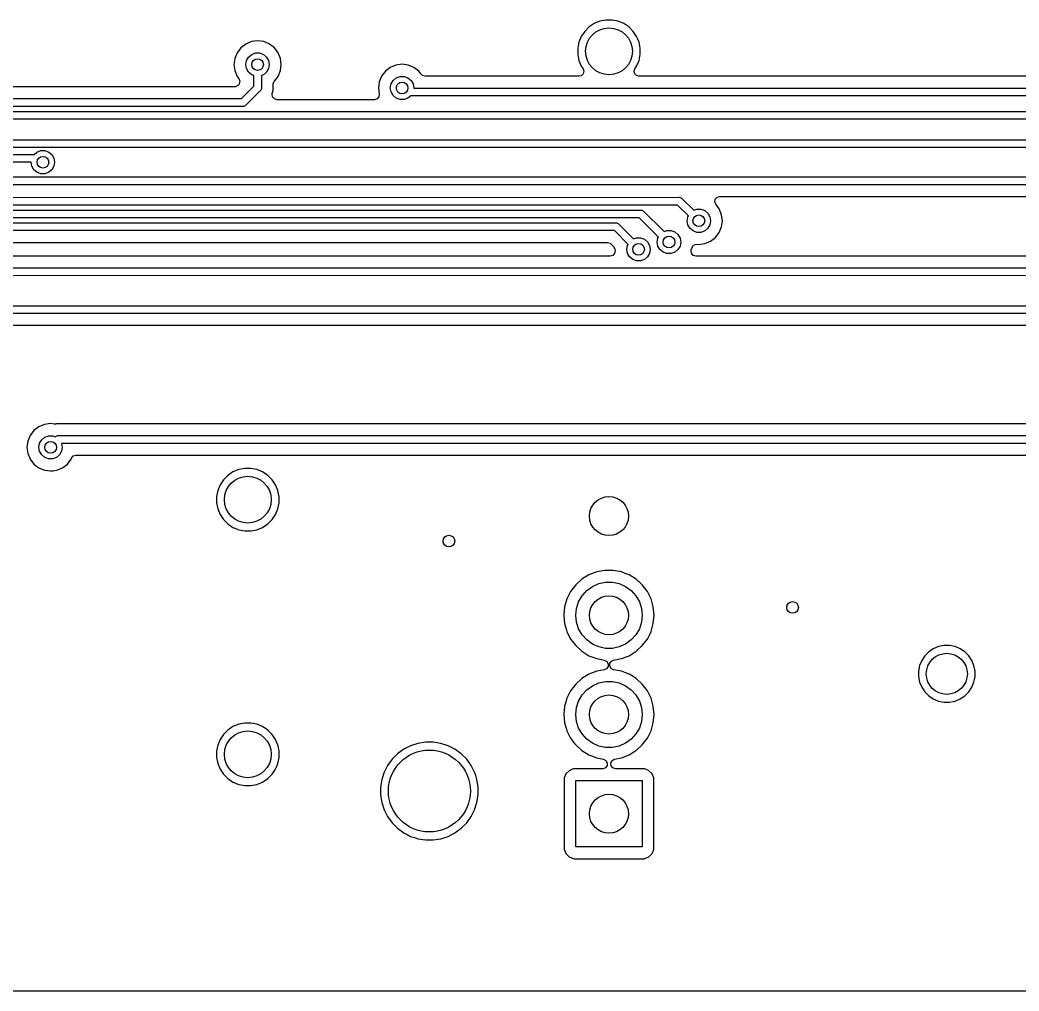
# Model space of a CAD drawing. Extents: x 0.7 to 11, y -6.1 to -1.6.
# Drawn here: x 6.536 to 7.543, y -5.887 to -4.908 of the extents above; entities that cross this region are included whole.
import ezdxf

# ---------------------------------------------------------------- set-up
doc = ezdxf.new("R2010")
doc.units = 0
doc.header["$MEASUREMENT"] = 0
doc.layers.add('BLACK', color=7, linetype='CONTINUOUS')

msp = doc.modelspace()

# ---------------------------------------------------------------- linework, layer by layer
at = {"layer": 'BLACK', "linetype": 'CONTINUOUS'}
for p, q in [((7.1098, -4.9149), (7.1054, -4.9193)), ((7.115, -4.9114), (7.1098, -4.9149)), ((7.1098, -4.9149), (7.1098, -4.9149)), ((7.1207, -4.9091), (7.115, -4.9114)), ((7.115, -4.9114), (7.115, -4.9114)), ((7.1268, -4.9079), (7.1207, -4.9091)), ((7.1207, -4.9091), (7.1207, -4.9091)), ((7.133, -4.9079), (7.1268, -4.9079)), ((7.1268, -4.9079), (7.1268, -4.9079)), ((7.1391, -4.9091), (7.133, -4.9079)), ((7.133, -4.9079), (7.133, -4.9079)), ((7.1448, -4.9114), (7.1391, -4.9091)), ((7.1391, -4.9091), (7.1391, -4.9091)), ((7.15, -4.9149), (7.1448, -4.9114)), ((7.1448, -4.9114), (7.1448, -4.9114)), ((7.1544, -4.9193), (7.15, -4.9149)), ((7.15, -4.9149), (7.15, -4.9149)), ((7.102, -4.9244), (7.0996, -4.9302)), ((7.1054, -4.9193), (7.102, -4.9244)), ((7.102, -4.9244), (7.102, -4.9244)), ((7.1054, -4.9193), (7.1054, -4.9193)), ((7.1578, -4.9244), (7.1544, -4.9193)), ((7.1544, -4.9193), (7.1544, -4.9193)), ((7.1578, -4.9244), (7.1578, -4.9244)), ((7.159, -4.9271), (7.1578, -4.9244)), ((6.7637, -4.9321), (6.7587, -4.9359)), ((6.7694, -4.9297), (6.7637, -4.9321)), ((6.7756, -4.9289), (6.7694, -4.9297)), ((6.7694, -4.9297), (6.7694, -4.9297)), ((6.7818, -4.9297), (6.7756, -4.9289)), ((6.7756, -4.9289), (6.7756, -4.9289)), ((6.7874, -4.932), (6.7818, -4.9297)), ((6.7818, -4.9297), (6.7818, -4.9297)), ((6.7875, -4.9321), (6.7874, -4.932)), ((6.7925, -4.9359), (6.7875, -4.9321)), ((7.0996, -4.9302), (7.0984, -4.9363)), ((7.0996, -4.9302), (7.0996, -4.9302)), ((7.1602, -4.9302), (7.159, -4.9271)), ((7.1614, -4.9363), (7.1602, -4.9302)), ((7.1602, -4.9302), (7.1602, -4.9302)), ((6.7549, -4.9408), (6.7526, -4.9466)), ((6.7587, -4.9359), (6.7549, -4.9408)), ((6.7645, -4.9487), (6.7665, -4.9452)), ((6.7665, -4.9452), (6.7697, -4.9425)), ((6.7697, -4.9425), (6.7735, -4.9411)), ((6.7735, -4.9411), (6.7776, -4.9411)), ((6.7776, -4.9411), (6.7815, -4.9425)), ((6.7815, -4.9425), (6.7846, -4.9452)), ((6.7846, -4.9452), (6.7867, -4.9487)), ((6.7962, -4.9408), (6.7925, -4.9359)), ((6.7986, -4.9466), (6.7962, -4.9408)), ((7.0984, -4.9363), (7.0984, -4.9425)), ((7.0984, -4.9425), (7.0996, -4.9486)), ((7.1602, -4.9486), (7.1614, -4.9425)), ((7.1614, -4.9425), (7.1614, -4.9363)), ((7.1614, -4.9363), (7.1614, -4.9363)), ((7.1614, -4.9363), (7.1614, -4.9363)), ((6.7526, -4.9466), (6.7517, -4.9528)), ((6.7517, -4.9528), (6.7517, -4.9528)), ((6.7517, -4.9528), (6.7526, -4.9589)), ((6.7526, -4.9466), (6.7526, -4.9466)), ((6.7638, -4.9528), (6.7645, -4.9487)), ((6.7645, -4.9568), (6.7638, -4.9528)), ((6.7867, -4.9487), (6.7874, -4.9528)), ((6.7874, -4.9528), (6.7867, -4.9568)), ((6.7994, -4.9528), (6.7986, -4.9466)), ((6.7986, -4.9589), (6.7994, -4.9528)), ((6.9093, -4.9557), (6.9044, -4.9595)), ((6.9151, -4.9533), (6.9093, -4.9557)), ((6.9213, -4.9525), (6.9151, -4.9533)), ((6.9151, -4.9533), (6.9151, -4.9533)), ((6.9274, -4.9533), (6.9213, -4.9525)), ((6.9213, -4.9525), (6.9213, -4.9525)), ((6.9314, -4.955), (6.9274, -4.9533)), ((6.9274, -4.9533), (6.9274, -4.9533)), ((6.9332, -4.9557), (6.9314, -4.955)), ((6.9381, -4.9595), (6.9332, -4.9557)), ((7.0996, -4.9486), (7.0996, -4.9486)), ((7.0996, -4.9486), (7.102, -4.9543)), ((7.102, -4.9543), (7.102, -4.9543)), ((7.102, -4.9543), (7.1038, -4.957)), ((7.1561, -4.957), (7.1578, -4.9543)), ((7.1578, -4.9543), (7.1578, -4.9543)), ((7.1578, -4.9543), (7.1578, -4.9543)), ((7.1578, -4.9543), (7.1602, -4.9486)), ((6.7526, -4.9589), (6.7526, -4.9589)), ((6.7526, -4.9589), (6.7549, -4.9647)), ((6.7549, -4.9647), (6.7567, -4.967)), ((6.7665, -4.9603), (6.7645, -4.9568)), ((6.7697, -4.963), (6.7665, -4.9603)), ((6.7717, -4.9637), (6.7697, -4.963)), ((6.7717, -4.9747), (6.7717, -4.9637)), ((6.7815, -4.963), (6.7795, -4.9637)), ((6.7795, -4.9637), (6.7795, -4.9764)), ((6.7846, -4.9603), (6.7815, -4.963)), ((6.7867, -4.9568), (6.7846, -4.9603)), ((6.7925, -4.9696), (6.7962, -4.9647)), ((6.7962, -4.9647), (6.7986, -4.9589)), ((6.9006, -4.9645), (6.8982, -4.9702)), ((6.9044, -4.9595), (6.9006, -4.9645)), ((6.9154, -4.9661), (6.9192, -4.9647)), ((6.9192, -4.9647), (6.9233, -4.9647)), ((6.9233, -4.9647), (6.9272, -4.9661)), ((6.9402, -4.9622), (6.9381, -4.9595)), ((6.9405, -4.9626), (6.9402, -4.9622)), ((6.9417, -4.9638), (6.9405, -4.9626)), ((6.9444, -4.9645), (6.9417, -4.9638)), ((7.0997, -4.9645), (6.9444, -4.9645)), ((7.1018, -4.9641), (7.0997, -4.9645)), ((7.1039, -4.9622), (7.1018, -4.9641)), ((7.1038, -4.957), (7.1046, -4.9596)), ((7.1046, -4.9596), (7.1039, -4.9622)), ((7.1553, -4.959), (7.1561, -4.957)), ((7.1557, -4.9617), (7.1553, -4.959)), ((7.1575, -4.9638), (7.1557, -4.9617)), ((7.1601, -4.9645), (7.1575, -4.9638)), ((7.8084, -4.9645), (7.1601, -4.9645)), ((6.7524, -4.9753), (6.4403, -4.9753)), ((6.7534, -4.9752), (6.7524, -4.9753)), ((6.7558, -4.9739), (6.7534, -4.9752)), ((6.7563, -4.9734), (6.7558, -4.9739)), ((6.7571, -4.9722), (6.7563, -4.9734)), ((6.7567, -4.967), (6.7577, -4.9695)), ((6.7577, -4.9695), (6.7571, -4.9722)), ((6.7594, -4.9871), (6.7717, -4.9747)), ((6.7914, -4.9727), (6.7921, -4.9701)), ((6.7914, -4.974), (6.7914, -4.9727)), ((6.7914, -4.9743), (6.7914, -4.974)), ((6.7914, -4.974), (6.7914, -4.974)), ((6.7914, -4.9785), (6.7914, -4.9743)), ((6.7921, -4.9701), (6.7924, -4.9697)), ((6.7924, -4.9697), (6.7925, -4.9696)), ((6.7925, -4.9696), (6.7925, -4.9696)), ((6.8982, -4.9702), (6.8974, -4.9764)), ((6.8982, -4.9702), (6.8982, -4.9702)), ((6.9094, -4.9764), (6.9102, -4.9723)), ((6.9102, -4.9723), (6.9122, -4.9688)), ((6.9122, -4.9688), (6.9154, -4.9661)), ((6.9272, -4.9661), (6.9303, -4.9688)), ((6.9303, -4.9688), (6.9324, -4.9723)), ((6.9324, -4.9723), (6.9331, -4.9764)), ((6.7789, -4.9786), (6.7637, -4.9938)), ((6.7795, -4.9771), (6.7789, -4.9786)), ((6.7795, -4.9764), (6.7795, -4.9771)), ((6.7903, -4.9826), (6.7904, -4.982)), ((6.7907, -4.9853), (6.7903, -4.9826)), ((6.7904, -4.982), (6.7907, -4.9809)), ((6.7904, -4.982), (6.7904, -4.982)), ((6.7904, -4.982), (6.7904, -4.982)), ((6.7907, -4.9809), (6.7914, -4.9785)), ((6.7925, -4.9874), (6.7907, -4.9853)), ((6.8978, -4.9854), (6.896, -4.9874)), ((6.8974, -4.9764), (6.8974, -4.9764)), ((6.8974, -4.9764), (6.8982, -4.9827)), ((6.8982, -4.9827), (6.8978, -4.9854)), ((6.9102, -4.9804), (6.9094, -4.9764)), ((6.9122, -4.984), (6.9102, -4.9804)), ((6.9154, -4.9866), (6.9122, -4.984)), ((6.93, -4.9843), (6.9272, -4.9866)), ((8.4274, -4.9842), (6.93, -4.9843)), ((6.9331, -4.9764), (6.9331, -4.9765)), ((6.9331, -4.9765), (8.4291, -4.9764)), ((5.4452, -4.9872), (6.7594, -4.9871)), ((6.7617, -4.9949), (5.4475, -4.995)), ((6.7631, -4.9943), (6.7617, -4.9949)), ((6.7637, -4.9938), (6.7631, -4.9943)), ((6.7951, -4.9882), (6.7925, -4.9874)), ((6.8934, -4.9882), (6.7951, -4.9882)), ((6.896, -4.9874), (6.8934, -4.9882)), ((6.9192, -4.988), (6.9154, -4.9866)), ((6.9233, -4.988), (6.9192, -4.988)), ((6.9272, -4.9866), (6.9233, -4.988)), ((6.1646, -5.0001), (7.6385, -5)), ((7.6385, -5.0078), (6.1686, -5.0079)), ((4.9397, -5.0287), (6.5503, -5.0286)), ((6.5503, -5.0286), (6.5505, -5.0285)), ((6.5505, -5.0285), (9.7056, -5.0285)), ((6.5521, -5.0363), (6.5519, -5.0364)), ((9.7013, -5.0363), (6.5521, -5.0363)), ((4.6427, -5.0434), (6.5503, -5.0433)), ((6.5519, -5.0364), (4.938, -5.0365)), ((6.5503, -5.0433), (6.5531, -5.041)), ((6.5531, -5.041), (6.557, -5.0395)), ((6.557, -5.0395), (6.5611, -5.0395)), ((6.5611, -5.0395), (6.565, -5.041)), ((6.565, -5.041), (6.5681, -5.0436)), ((6.5681, -5.0436), (6.5702, -5.0471)), ((6.5473, -5.0511), (4.6457, -5.0512)), ((6.5472, -5.0512), (6.5473, -5.0511)), ((6.548, -5.0552), (6.5472, -5.0512)), ((6.55, -5.0588), (6.548, -5.0552)), ((6.5702, -5.0552), (6.5681, -5.0588)), ((6.5702, -5.0471), (6.5709, -5.0512)), ((6.5709, -5.0512), (6.5702, -5.0552)), ((5.0978, -5.0661), (10.5858, -5.066)), ((6.5531, -5.0614), (6.55, -5.0588)), ((6.557, -5.0628), (6.5531, -5.0614)), ((6.5611, -5.0628), (6.557, -5.0628)), ((6.565, -5.0614), (6.5611, -5.0628)), ((6.5681, -5.0588), (6.565, -5.0614)), ((10.5852, -5.0738), (5.0977, -5.0739)), ((4.8513, -5.0867), (7.2008, -5.0866)), ((7.2008, -5.0866), (7.2016, -5.0867)), ((7.2016, -5.0867), (7.203, -5.0873)), ((7.2371, -5.0883), (7.239, -5.0864)), ((7.239, -5.0864), (7.2414, -5.0857)), ((7.2414, -5.0857), (10.5757, -5.0857)), ((7.1991, -5.0944), (4.8543, -5.0945)), ((7.2099, -5.1052), (7.1991, -5.0944)), ((7.203, -5.0873), (7.2154, -5.0997)), ((7.2365, -5.091), (7.2371, -5.0883)), ((7.2375, -5.0936), (7.2365, -5.091)), ((7.2411, -5.0983), (7.2375, -5.0936)), ((4.8766, -5.0996), (7.1621, -5.0995)), ((7.1621, -5.0995), (7.1629, -5.0996)), ((7.1629, -5.0996), (7.1643, -5.1002)), ((7.1643, -5.1002), (7.1854, -5.1212)), ((7.2087, -5.1102), (7.2094, -5.1062)), ((7.2094, -5.1062), (7.2099, -5.1052)), ((7.2154, -5.0997), (7.2184, -5.0986)), ((7.2184, -5.0986), (7.2225, -5.0986)), ((7.2225, -5.0986), (7.2264, -5.1)), ((7.2264, -5.1), (7.2295, -5.1026)), ((7.2295, -5.1026), (7.2316, -5.1062)), ((7.2316, -5.1062), (7.2323, -5.1102)), ((7.2435, -5.1041), (7.2411, -5.0983)), ((7.2441, -5.1087), (7.2435, -5.1041)), ((7.2435, -5.1041), (7.2435, -5.1041)), ((7.1604, -5.1073), (4.879, -5.1074)), ((5.1703, -5.1124), (7.137, -5.1124)), ((7.137, -5.1124), (7.1378, -5.1124)), ((7.1378, -5.1124), (7.1392, -5.113)), ((7.1392, -5.113), (7.1547, -5.1285)), ((7.1799, -5.1267), (7.1604, -5.1073)), ((7.2094, -5.1143), (7.2087, -5.1102)), ((7.2114, -5.1178), (7.2094, -5.1143)), ((7.2316, -5.1143), (7.2295, -5.1178)), ((7.2323, -5.1102), (7.2316, -5.1143)), ((7.2411, -5.1222), (7.2435, -5.1164)), ((7.2435, -5.1164), (7.2443, -5.1102)), ((7.2443, -5.1102), (7.2441, -5.1087)), ((7.1353, -5.1202), (5.1726, -5.1202)), ((7.1492, -5.134), (7.1353, -5.1202)), ((7.1793, -5.1277), (7.1799, -5.1267)), ((7.1854, -5.1212), (7.1883, -5.1201)), ((7.1883, -5.1201), (7.1924, -5.1201)), ((7.1924, -5.1201), (7.1963, -5.1215)), ((7.1963, -5.1215), (7.1994, -5.1241)), ((7.1994, -5.1241), (7.2015, -5.1277)), ((7.2146, -5.1205), (7.2114, -5.1178)), ((7.2184, -5.1219), (7.2146, -5.1205)), ((7.2225, -5.1219), (7.2184, -5.1219)), ((7.2264, -5.1205), (7.2225, -5.1219)), ((7.2295, -5.1178), (7.2264, -5.1205)), ((7.2373, -5.1271), (7.2411, -5.1222)), ((5.6715, -5.1321), (7.1285, -5.1321)), ((7.1285, -5.1321), (7.1311, -5.1328)), ((7.1311, -5.1328), (7.1319, -5.1335)), ((7.1319, -5.1335), (7.1345, -5.1361)), ((7.1345, -5.1361), (7.1358, -5.1385)), ((7.1479, -5.139), (7.1486, -5.135)), ((7.1486, -5.135), (7.1492, -5.134)), ((7.1547, -5.1285), (7.1577, -5.1274)), ((7.1577, -5.1274), (7.1618, -5.1274)), ((7.1618, -5.1274), (7.1656, -5.1288)), ((7.1656, -5.1288), (7.1688, -5.1314)), ((7.1688, -5.1314), (7.1708, -5.135)), ((7.1708, -5.135), (7.1715, -5.139)), ((7.1786, -5.1317), (7.1793, -5.1277)), ((7.1793, -5.1358), (7.1786, -5.1317)), ((7.1813, -5.1393), (7.1793, -5.1358)), ((7.2015, -5.1358), (7.1994, -5.1393)), ((7.2015, -5.1277), (7.2022, -5.1317)), ((7.2022, -5.1317), (7.2015, -5.1358)), ((7.2136, -5.1376), (7.2145, -5.1356)), ((7.2145, -5.1356), (7.2168, -5.134)), ((7.2168, -5.134), (7.2189, -5.1339)), ((7.2189, -5.1339), (7.2205, -5.1341)), ((7.2205, -5.1341), (7.2225, -5.1338)), ((7.2205, -5.1341), (7.2205, -5.1341)), ((7.2205, -5.1341), (7.2205, -5.1341)), ((7.2225, -5.1338), (7.2266, -5.1333)), ((7.2266, -5.1333), (7.2324, -5.1309)), ((7.2324, -5.1309), (7.2373, -5.1271)), ((7.1312, -5.1459), (5.6699, -5.1459)), ((7.1338, -5.1451), (7.1312, -5.1459)), ((7.1356, -5.1431), (7.1338, -5.1451)), ((7.1361, -5.1403), (7.1356, -5.1431)), ((7.1358, -5.1385), (7.1359, -5.1389)), ((7.1359, -5.1389), (7.1361, -5.1403)), ((7.1486, -5.1431), (7.1479, -5.139)), ((7.1507, -5.1466), (7.1486, -5.1431)), ((7.1538, -5.1492), (7.1507, -5.1466)), ((7.1688, -5.1466), (7.1656, -5.1492)), ((7.1708, -5.1431), (7.1688, -5.1466)), ((7.1715, -5.139), (7.1708, -5.1431)), ((7.1845, -5.1419), (7.1813, -5.1393)), ((7.1883, -5.1433), (7.1845, -5.1419)), ((7.1924, -5.1433), (7.1883, -5.1433)), ((7.1963, -5.1419), (7.1924, -5.1433)), ((7.1994, -5.1393), (7.1963, -5.1419)), ((7.2126, -5.1403), (7.2129, -5.1391)), ((7.213, -5.143), (7.2126, -5.1403)), ((7.2129, -5.1391), (7.2134, -5.1379)), ((7.2148, -5.1451), (7.213, -5.143)), ((7.2134, -5.1379), (7.2135, -5.1376)), ((7.2134, -5.1379), (7.2134, -5.1379)), ((7.2135, -5.1376), (7.2136, -5.1376)), ((7.2174, -5.1459), (7.2148, -5.1451)), ((10.5975, -5.1459), (7.2174, -5.1459)), ((7.1577, -5.1506), (7.1538, -5.1492)), ((7.1618, -5.1506), (7.1577, -5.1506)), ((7.1656, -5.1492), (7.1618, -5.1506)), ((10.6069, -5.1655), (5.0632, -5.1656)), ((5.0649, -5.1578), (10.6046, -5.1577)), ((4.9779, -5.196), (10.5992, -5.1959)), ((10.6015, -5.2037), (4.9801, -5.2038)), ((5.8211, -5.2156), (10.6028, -5.2156)), ((6.555, -5.3179), (6.5501, -5.3217)), ((6.5608, -5.3155), (6.555, -5.3179)), ((6.5669, -5.3147), (6.5608, -5.3155)), ((6.5608, -5.3155), (6.5608, -5.3155)), ((6.5704, -5.3152), (6.5669, -5.3147)), ((6.5669, -5.3147), (6.5669, -5.3147)), ((6.5723, -5.3151), (6.5704, -5.3152)), ((6.5727, -5.3149), (6.5723, -5.3151)), ((6.5769, -5.3149), (6.5727, -5.3149)), ((6.5727, -5.3149), (6.5727, -5.3149)), ((6.5727, -5.3149), (6.5727, -5.3149)), ((6.5772, -5.3149), (6.5769, -5.3149)), ((7.7084, -5.3149), (6.5772, -5.3149)), ((6.5772, -5.3149), (6.5772, -5.3149)), ((6.5463, -5.3267), (6.5439, -5.3324)), ((6.5501, -5.3217), (6.5463, -5.3267)), ((6.5579, -5.331), (6.561, -5.3284)), ((6.561, -5.3284), (6.5649, -5.327)), ((6.5649, -5.327), (6.569, -5.327)), ((6.569, -5.327), (6.5719, -5.328)), ((6.5719, -5.328), (6.572, -5.3279)), ((6.572, -5.3279), (6.5726, -5.3274)), ((6.5726, -5.3274), (6.574, -5.3268)), ((6.574, -5.3268), (7.7172, -5.3268)), ((6.5439, -5.3324), (6.5431, -5.3386)), ((6.5439, -5.3324), (6.5439, -5.3324)), ((6.5551, -5.3386), (6.5558, -5.3345)), ((6.5558, -5.3345), (6.5579, -5.331)), ((7.7172, -5.3346), (6.578, -5.3346)), ((6.578, -5.3346), (6.5787, -5.3386)), ((6.5431, -5.3386), (6.5439, -5.3448)), ((6.5431, -5.3386), (6.5431, -5.3386)), ((6.5439, -5.3448), (6.5439, -5.3448)), ((6.5439, -5.3448), (6.5462, -5.3503)), ((6.5558, -5.3426), (6.5551, -5.3386)), ((6.5579, -5.3462), (6.5558, -5.3426)), ((6.561, -5.3488), (6.5579, -5.3462)), ((6.576, -5.3462), (6.5728, -5.3488)), ((6.578, -5.3426), (6.576, -5.3462)), ((6.5787, -5.3386), (6.578, -5.3426)), ((6.588, -5.3495), (6.5897, -5.3473)), ((6.5897, -5.3473), (6.5923, -5.3465)), ((6.5923, -5.3465), (6.5925, -5.3465)), ((6.5925, -5.3465), (7.7084, -5.3465)), ((6.5462, -5.3503), (6.5463, -5.3505)), ((6.5463, -5.3505), (6.5501, -5.3554)), ((6.5501, -5.3554), (6.555, -5.3592)), ((6.5649, -5.3502), (6.561, -5.3488)), ((6.569, -5.3502), (6.5649, -5.3502)), ((6.5728, -5.3488), (6.569, -5.3502)), ((6.5789, -5.3592), (6.5838, -5.3554)), ((6.5838, -5.3554), (6.5876, -5.3505)), ((6.5876, -5.3505), (6.588, -5.3495)), ((6.555, -5.3592), (6.5608, -5.3616)), ((6.5608, -5.3616), (6.5638, -5.362)), ((6.5638, -5.362), (6.5669, -5.3624)), ((6.5669, -5.3624), (6.569, -5.3622)), ((6.5669, -5.3624), (6.5669, -5.3624)), ((6.5669, -5.3624), (6.5669, -5.3624)), ((6.569, -5.3622), (6.5731, -5.3616)), ((6.5731, -5.3616), (6.5789, -5.3592)), ((6.7457, -5.3669), (6.7413, -5.3712)), ((6.7508, -5.3634), (6.7457, -5.3669)), ((6.7457, -5.3669), (6.7457, -5.3669)), ((6.7566, -5.361), (6.7508, -5.3634)), ((6.7508, -5.3634), (6.7508, -5.3634)), ((6.7626, -5.3598), (6.7566, -5.361)), ((6.7566, -5.361), (6.7566, -5.361)), ((6.7689, -5.3598), (6.7626, -5.3598)), ((6.7626, -5.3598), (6.7626, -5.3598)), ((6.7749, -5.361), (6.7689, -5.3598)), ((6.7689, -5.3598), (6.7689, -5.3598)), ((6.7807, -5.3634), (6.7749, -5.361)), ((6.7749, -5.361), (6.7749, -5.361)), ((6.7858, -5.3669), (6.7807, -5.3634)), ((6.7807, -5.3634), (6.7807, -5.3634)), ((6.7902, -5.3712), (6.7858, -5.3669)), ((6.7858, -5.3669), (6.7858, -5.3669)), ((6.7378, -5.3764), (6.7354, -5.3821)), ((6.7413, -5.3712), (6.7378, -5.3764)), ((6.7378, -5.3764), (6.7378, -5.3764)), ((6.7413, -5.3712), (6.7413, -5.3712)), ((6.7937, -5.3764), (6.7902, -5.3712)), ((6.7902, -5.3712), (6.7902, -5.3712)), ((6.796, -5.382), (6.7937, -5.3764)), ((6.7937, -5.3764), (6.7937, -5.3764)), ((6.7354, -5.3821), (6.7342, -5.3882)), ((6.7342, -5.3882), (6.7342, -5.3944)), ((6.7354, -5.3821), (6.7354, -5.3821)), ((6.7961, -5.3821), (6.796, -5.382)), ((6.797, -5.3871), (6.7961, -5.3821)), ((6.7973, -5.3882), (6.797, -5.3871)), ((6.7973, -5.3944), (6.7973, -5.3882)), ((6.7973, -5.3882), (6.7973, -5.3882)), ((6.7973, -5.3882), (6.7973, -5.3882)), ((6.7342, -5.3944), (6.7354, -5.4005)), ((6.7961, -5.4005), (6.7973, -5.3944)), ((6.7354, -5.4005), (6.7354, -5.4005)), ((6.7354, -5.4005), (6.7378, -5.4063)), ((6.7378, -5.4063), (6.7378, -5.4063)), ((6.7378, -5.4063), (6.7413, -5.4114)), ((6.7902, -5.4114), (6.7937, -5.4063)), ((6.7937, -5.4063), (6.7961, -5.4005)), ((6.7413, -5.4114), (6.7413, -5.4114)), ((6.7413, -5.4114), (6.7457, -5.4158)), ((6.7457, -5.4158), (6.7457, -5.4158)), ((6.7457, -5.4158), (6.7508, -5.4193)), ((6.7807, -5.4193), (6.7858, -5.4158)), ((6.7858, -5.4158), (6.7902, -5.4114)), ((6.7508, -5.4193), (6.7508, -5.4193)), ((6.7508, -5.4193), (6.7554, -5.4211)), ((6.7554, -5.4211), (6.7566, -5.4216)), ((6.7566, -5.4216), (6.7626, -5.4229)), ((6.7626, -5.4229), (6.7626, -5.4229)), ((6.7626, -5.4229), (6.7626, -5.4229)), ((6.7626, -5.4229), (6.7689, -5.4229)), ((6.7689, -5.4229), (6.7749, -5.4216)), ((6.7689, -5.4229), (6.7689, -5.4229)), ((6.7749, -5.4216), (6.7807, -5.4193)), ((7.1096, -5.4672), (7.1025, -5.4716)), ((7.1175, -5.4641), (7.1096, -5.4672)), ((7.1096, -5.4672), (7.1096, -5.4672)), ((7.1257, -5.4626), (7.1175, -5.4641)), ((7.1175, -5.4641), (7.1175, -5.4641)), ((7.1175, -5.4641), (7.1175, -5.4641)), ((7.1341, -5.4626), (7.1257, -5.4626)), ((7.1424, -5.4641), (7.1341, -5.4626)), ((7.1463, -5.4656), (7.1424, -5.4641)), ((7.1502, -5.4672), (7.1463, -5.4656)), ((7.1573, -5.4716), (7.1502, -5.4672)), ((7.1502, -5.4672), (7.1502, -5.4672)), ((7.0963, -5.4772), (7.0912, -5.4839)), ((7.1025, -5.4716), (7.0963, -5.4772)), ((7.1075, -5.483), (7.1132, -5.4789)), ((7.1132, -5.4789), (7.1196, -5.476)), ((7.1196, -5.476), (7.1264, -5.4746)), ((7.1264, -5.4746), (7.1334, -5.4746)), ((7.1334, -5.4746), (7.1403, -5.476)), ((7.1403, -5.476), (7.1467, -5.4789)), ((7.1467, -5.4789), (7.1523, -5.483)), ((7.1621, -5.4759), (7.1573, -5.4716)), ((7.1635, -5.4772), (7.1621, -5.4759)), ((7.1686, -5.4839), (7.1635, -5.4772)), ((7.0912, -5.4839), (7.0875, -5.4914)), ((7.0993, -5.4943), (7.1028, -5.4882)), ((7.1028, -5.4882), (7.1075, -5.483)), ((7.1523, -5.483), (7.157, -5.4882)), ((7.157, -5.4882), (7.1605, -5.4943)), ((7.1723, -5.4914), (7.1686, -5.4839)), ((7.0852, -5.4995), (7.0845, -5.507)), ((7.0875, -5.4914), (7.0852, -5.4995)), ((7.0875, -5.4914), (7.0875, -5.4914)), ((7.0972, -5.5009), (7.0993, -5.4943)), ((7.1605, -5.4943), (7.1627, -5.5009)), ((7.1746, -5.4995), (7.1723, -5.4914)), ((7.1723, -5.4914), (7.1723, -5.4914)), ((7.1723, -5.4914), (7.1723, -5.4914)), ((7.1754, -5.5079), (7.1746, -5.4995)), ((7.0845, -5.507), (7.0844, -5.5079)), ((7.0844, -5.5079), (7.0852, -5.5162)), ((7.0965, -5.5079), (7.0972, -5.5009)), ((7.0972, -5.5148), (7.0965, -5.5079)), ((7.1627, -5.5009), (7.1634, -5.5079)), ((7.1634, -5.5079), (7.1627, -5.5148)), ((7.1746, -5.5162), (7.1754, -5.5079)), ((7.0852, -5.5162), (7.0871, -5.5228)), ((7.0993, -5.5215), (7.0972, -5.5148)), ((7.1627, -5.5148), (7.1605, -5.5215)), ((7.1723, -5.5243), (7.1746, -5.5162)), ((7.0871, -5.5228), (7.0875, -5.5243)), ((7.0875, -5.5243), (7.0875, -5.5243)), ((7.0875, -5.5243), (7.0912, -5.5318)), ((7.1028, -5.5275), (7.0993, -5.5215)), ((7.1075, -5.5327), (7.1028, -5.5275)), ((7.157, -5.5275), (7.1523, -5.5327)), ((7.1605, -5.5215), (7.157, -5.5275)), ((7.1686, -5.5318), (7.1706, -5.5278)), ((7.1706, -5.5278), (7.1723, -5.5243)), ((7.1723, -5.5243), (7.1723, -5.5243)), ((7.1723, -5.5243), (7.1723, -5.5243)), ((7.0912, -5.5318), (7.0963, -5.5385)), ((7.0963, -5.5385), (7.0963, -5.5385)), ((7.0963, -5.5385), (7.1025, -5.5442)), ((7.1132, -5.5369), (7.1075, -5.5327)), ((7.1196, -5.5397), (7.1132, -5.5369)), ((7.1264, -5.5412), (7.1196, -5.5397)), ((7.1403, -5.5397), (7.1334, -5.5412)), ((7.1467, -5.5369), (7.1403, -5.5397)), ((7.1523, -5.5327), (7.1467, -5.5369)), ((7.1573, -5.5442), (7.1635, -5.5385)), ((7.1635, -5.5385), (7.1686, -5.5318)), ((7.4621, -5.5395), (7.4569, -5.5416)), ((7.4677, -5.5384), (7.4621, -5.5395)), ((7.4621, -5.5395), (7.4621, -5.5395)), ((7.4733, -5.5384), (7.4677, -5.5384)), ((7.4677, -5.5384), (7.4677, -5.5384)), ((7.4788, -5.5395), (7.4733, -5.5384)), ((7.4733, -5.5384), (7.4733, -5.5384)), ((7.484, -5.5416), (7.4788, -5.5395)), ((7.4788, -5.5395), (7.4788, -5.5395)), ((7.1025, -5.5442), (7.1096, -5.5486)), ((7.1096, -5.5486), (7.1175, -5.5516)), ((7.1334, -5.5412), (7.1264, -5.5412)), ((7.1424, -5.5516), (7.1502, -5.5486)), ((7.1502, -5.5486), (7.1573, -5.5442)), ((7.4483, -5.5487), (7.4452, -5.5534)), ((7.4523, -5.5447), (7.4483, -5.5487)), ((7.4483, -5.5487), (7.4483, -5.5487)), ((7.4569, -5.5416), (7.4523, -5.5447)), ((7.4523, -5.5447), (7.4523, -5.5447)), ((7.4569, -5.5416), (7.4569, -5.5416)), ((7.4887, -5.5447), (7.484, -5.5416)), ((7.484, -5.5416), (7.484, -5.5416)), ((7.4927, -5.5487), (7.4887, -5.5447)), ((7.4887, -5.5447), (7.4887, -5.5447)), ((7.4958, -5.5534), (7.4927, -5.5487)), ((7.4927, -5.5487), (7.4927, -5.5487)), ((7.1175, -5.5516), (7.1252, -5.5531)), ((7.1252, -5.5531), (7.1277, -5.5543)), ((7.1289, -5.5594), (7.1274, -5.5617)), ((7.1277, -5.5543), (7.1291, -5.5567)), ((7.1291, -5.5567), (7.1289, -5.5594)), ((7.1308, -5.5591), (7.1309, -5.5563)), ((7.1322, -5.5614), (7.1308, -5.5591)), ((7.1309, -5.5563), (7.1325, -5.5541)), ((7.1325, -5.5541), (7.1346, -5.5531)), ((7.1346, -5.5531), (7.1424, -5.5516)), ((7.443, -5.5586), (7.4419, -5.5641)), ((7.4452, -5.5534), (7.443, -5.5586)), ((7.443, -5.5586), (7.443, -5.5586)), ((7.4452, -5.5534), (7.4452, -5.5534)), ((7.4979, -5.5586), (7.4958, -5.5534)), ((7.4958, -5.5534), (7.4958, -5.5534)), ((7.4958, -5.5534), (7.4958, -5.5534)), ((7.499, -5.5641), (7.4979, -5.5586)), ((7.4979, -5.5586), (7.4979, -5.5586)), ((7.4979, -5.5586), (7.4979, -5.5586)), ((7.1096, -5.5672), (7.1025, -5.5716)), ((7.1175, -5.5641), (7.1096, -5.5672)), ((7.1096, -5.5672), (7.1096, -5.5672)), ((7.1252, -5.5627), (7.1175, -5.5641)), ((7.1175, -5.5641), (7.1175, -5.5641)), ((7.1175, -5.5641), (7.1175, -5.5641)), ((7.1274, -5.5617), (7.1252, -5.5627)), ((7.1346, -5.5627), (7.1322, -5.5614)), ((7.1424, -5.5641), (7.1346, -5.5627)), ((7.146, -5.5655), (7.1424, -5.5641)), ((7.1502, -5.5672), (7.146, -5.5655)), ((7.1544, -5.5697), (7.1502, -5.5672)), ((7.1502, -5.5672), (7.1502, -5.5672)), ((7.1573, -5.5716), (7.1544, -5.5697)), ((7.4419, -5.5641), (7.4419, -5.5641)), ((7.4419, -5.5641), (7.4419, -5.5697)), ((7.4419, -5.5697), (7.4419, -5.5697)), ((7.4419, -5.5697), (7.4419, -5.5697)), ((7.4419, -5.5697), (7.443, -5.5753)), ((7.4985, -5.5725), (7.499, -5.5697)), ((7.499, -5.5697), (7.499, -5.5641)), ((7.0963, -5.5772), (7.0912, -5.5839)), ((7.1025, -5.5716), (7.0963, -5.5772)), ((7.1075, -5.583), (7.1132, -5.5789)), ((7.1132, -5.5789), (7.1196, -5.576)), ((7.1196, -5.576), (7.1264, -5.5746)), ((7.1264, -5.5746), (7.1334, -5.5746)), ((7.1334, -5.5746), (7.1403, -5.576)), ((7.1403, -5.576), (7.1467, -5.5789)), ((7.1467, -5.5789), (7.1523, -5.583)), ((7.1635, -5.5772), (7.1573, -5.5716)), ((7.1686, -5.5839), (7.1635, -5.5772)), ((7.443, -5.5753), (7.443, -5.5753)), ((7.443, -5.5753), (7.4452, -5.5805)), ((7.4958, -5.5805), (7.4979, -5.5753)), ((7.4979, -5.5753), (7.4985, -5.5725)), ((7.0912, -5.5839), (7.0875, -5.5914)), ((7.0993, -5.5943), (7.1028, -5.5882)), ((7.1028, -5.5882), (7.1075, -5.583)), ((7.1523, -5.583), (7.157, -5.5882)), ((7.157, -5.5882), (7.1605, -5.5943)), ((7.1723, -5.5914), (7.1686, -5.5839)), ((7.4452, -5.5805), (7.4452, -5.5805)), ((7.4452, -5.5805), (7.4483, -5.5851)), ((7.4483, -5.5851), (7.4483, -5.5851)), ((7.4483, -5.5851), (7.4523, -5.5891)), ((7.4523, -5.5891), (7.4523, -5.5891)), ((7.4523, -5.5891), (7.4569, -5.5922)), ((7.484, -5.5922), (7.4887, -5.5891)), ((7.4887, -5.5891), (7.4927, -5.5851)), ((7.4927, -5.5851), (7.4958, -5.5805)), ((7.0852, -5.5995), (7.0844, -5.6079)), ((7.0861, -5.5963), (7.0852, -5.5995)), ((7.0875, -5.5914), (7.0861, -5.5963)), ((7.0875, -5.5914), (7.0875, -5.5914)), ((7.0972, -5.6009), (7.0993, -5.5943)), ((7.1605, -5.5943), (7.1627, -5.6009)), ((7.1746, -5.5995), (7.1723, -5.5914)), ((7.1723, -5.5914), (7.1723, -5.5914)), ((7.1723, -5.5914), (7.1723, -5.5914)), ((7.1754, -5.6079), (7.1746, -5.5995)), ((7.4569, -5.5922), (7.4569, -5.5922)), ((7.4569, -5.5922), (7.4569, -5.5922)), ((7.4569, -5.5922), (7.4621, -5.5944)), ((7.4621, -5.5944), (7.4621, -5.5944)), ((7.4621, -5.5944), (7.4621, -5.5944)), ((7.4621, -5.5944), (7.4677, -5.5955)), ((7.4677, -5.5955), (7.4677, -5.5955)), ((7.4677, -5.5955), (7.4733, -5.5955)), ((7.4733, -5.5955), (7.477, -5.5948)), ((7.477, -5.5948), (7.4788, -5.5944)), ((7.4788, -5.5944), (7.484, -5.5922)), ((7.0844, -5.6079), (7.0852, -5.6162)), ((7.0965, -5.6079), (7.0972, -5.6009)), ((7.0972, -5.6148), (7.0965, -5.6079)), ((7.1627, -5.6009), (7.1634, -5.6079)), ((7.1634, -5.6079), (7.1627, -5.6148)), ((7.1746, -5.6162), (7.1754, -5.6079)), ((6.7508, -5.6201), (6.7457, -5.6236)), ((6.7566, -5.6177), (6.7508, -5.6201)), ((6.7508, -5.6201), (6.7508, -5.6201)), ((6.7626, -5.6165), (6.7566, -5.6177)), ((6.7566, -5.6177), (6.7566, -5.6177)), ((6.7689, -5.6165), (6.7626, -5.6165)), ((6.7626, -5.6165), (6.7626, -5.6165)), ((6.7749, -5.6177), (6.7689, -5.6165)), ((6.7689, -5.6165), (6.7689, -5.6165)), ((6.7807, -5.6201), (6.7749, -5.6177)), ((6.7749, -5.6177), (6.7749, -5.6177)), ((6.7858, -5.6236), (6.7807, -5.6201)), ((6.7807, -5.6201), (6.7807, -5.6201)), ((7.0852, -5.6162), (7.087, -5.6227)), ((7.0993, -5.6215), (7.0972, -5.6148)), ((7.1627, -5.6148), (7.1605, -5.6215)), ((7.1723, -5.6243), (7.1746, -5.6162)), ((6.7413, -5.6279), (6.7378, -5.6331)), ((6.7457, -5.6236), (6.7413, -5.6279)), ((6.7413, -5.6279), (6.7413, -5.6279)), ((6.7457, -5.6236), (6.7457, -5.6236)), ((6.7902, -5.6279), (6.7858, -5.6236)), ((6.7858, -5.6236), (6.7858, -5.6236)), ((6.7937, -5.6331), (6.7902, -5.6279)), ((6.7902, -5.6279), (6.7902, -5.6279)), ((7.087, -5.6227), (7.0875, -5.6243)), ((7.0875, -5.6243), (7.0875, -5.6243)), ((7.0875, -5.6243), (7.0912, -5.6318)), ((7.1028, -5.6275), (7.0993, -5.6215)), ((7.1075, -5.6327), (7.1028, -5.6275)), ((7.157, -5.6275), (7.1523, -5.6327)), ((7.1605, -5.6215), (7.157, -5.6275)), ((7.1686, -5.6318), (7.1693, -5.6303)), ((7.1693, -5.6303), (7.1723, -5.6243)), ((7.1723, -5.6243), (7.1723, -5.6243)), ((7.1723, -5.6243), (7.1723, -5.6243)), ((6.7354, -5.6388), (6.7342, -5.6449)), ((6.7378, -5.6331), (6.7354, -5.6388)), ((6.7354, -5.6388), (6.7354, -5.6388)), ((6.7378, -5.6331), (6.7378, -5.6331)), ((6.7953, -5.637), (6.7937, -5.6331)), ((6.7937, -5.6331), (6.7937, -5.6331)), ((6.7961, -5.6388), (6.7953, -5.637)), ((6.7962, -5.6394), (6.7961, -5.6388)), ((6.7973, -5.6449), (6.7962, -5.6394)), ((6.9299, -5.6394), (6.923, -5.6429)), ((6.9373, -5.637), (6.9299, -5.6394)), ((6.9449, -5.6358), (6.9373, -5.637)), ((6.9527, -5.6358), (6.9449, -5.6358)), ((6.9449, -5.6358), (6.9449, -5.6358)), ((6.9603, -5.637), (6.9527, -5.6358)), ((6.9527, -5.6358), (6.9527, -5.6358)), ((6.9677, -5.6394), (6.9603, -5.637)), ((6.9746, -5.6429), (6.9677, -5.6394)), ((7.0912, -5.6318), (7.0952, -5.637)), ((7.0952, -5.637), (7.0963, -5.6385)), ((7.0963, -5.6385), (7.1025, -5.6442)), ((7.1132, -5.6369), (7.1075, -5.6327)), ((7.1196, -5.6397), (7.1132, -5.6369)), ((7.1264, -5.6412), (7.1196, -5.6397)), ((7.1403, -5.6397), (7.1334, -5.6412)), ((7.1467, -5.6369), (7.1403, -5.6397)), ((7.1523, -5.6327), (7.1467, -5.6369)), ((7.1573, -5.6442), (7.1635, -5.6385)), ((7.1635, -5.6385), (7.1686, -5.6318)), ((6.7342, -5.6449), (6.7342, -5.6511)), ((6.7973, -5.6511), (6.7973, -5.6449)), ((6.7973, -5.6449), (6.7973, -5.6449)), ((6.7973, -5.6449), (6.7973, -5.6449)), ((6.9167, -5.6475), (6.9113, -5.653)), ((6.9194, -5.6455), (6.9167, -5.6475)), ((6.9167, -5.6475), (6.9167, -5.6475)), ((6.9167, -5.6475), (6.9167, -5.6475)), ((6.923, -5.6429), (6.9194, -5.6455)), ((6.9809, -5.6475), (6.9746, -5.6429)), ((6.9864, -5.653), (6.9809, -5.6475)), ((7.1025, -5.6442), (7.1096, -5.6486)), ((7.1096, -5.6486), (7.1175, -5.6516)), ((7.1334, -5.6412), (7.1264, -5.6412)), ((7.1424, -5.6516), (7.1502, -5.6486)), ((7.1502, -5.6486), (7.1561, -5.6449)), ((7.1561, -5.6449), (7.1573, -5.6442)), ((6.7342, -5.6511), (6.7354, -5.6572)), ((6.7354, -5.6572), (6.7354, -5.6572)), ((6.7354, -5.6572), (6.7378, -5.663)), ((6.7938, -5.6626), (6.7952, -5.6593)), ((6.7952, -5.6593), (6.7961, -5.6572)), ((6.7961, -5.6572), (6.7973, -5.6511)), ((6.9067, -5.6592), (6.9032, -5.6661)), ((6.9104, -5.6541), (6.9067, -5.6592)), ((6.9113, -5.653), (6.9104, -5.6541)), ((6.9113, -5.653), (6.9113, -5.653)), ((6.9113, -5.653), (6.9113, -5.653)), ((6.9909, -5.6592), (6.9864, -5.653)), ((6.9944, -5.6661), (6.9909, -5.6592)), ((7.1175, -5.6516), (7.1243, -5.6529)), ((7.1243, -5.6529), (7.1267, -5.6541)), ((7.128, -5.6593), (7.1264, -5.6615)), ((7.1267, -5.6541), (7.1281, -5.6565)), ((7.1281, -5.6565), (7.128, -5.6593)), ((7.1316, -5.657), (7.1328, -5.6545)), ((7.132, -5.6597), (7.1316, -5.657)), ((7.1338, -5.6618), (7.132, -5.6597)), ((7.1328, -5.6545), (7.1351, -5.653)), ((7.1351, -5.653), (7.1356, -5.6529)), ((7.1356, -5.6529), (7.1424, -5.6516)), ((6.7378, -5.663), (6.7378, -5.663)), ((6.7378, -5.663), (6.7413, -5.6681)), ((6.7413, -5.6681), (6.7413, -5.6681)), ((6.7413, -5.6681), (6.7457, -5.6725)), ((6.7858, -5.6725), (6.7902, -5.6681)), ((6.7902, -5.6681), (6.7937, -5.663)), ((6.7937, -5.663), (6.7938, -5.6626)), ((6.9032, -5.6661), (6.9008, -5.6735)), ((6.9955, -5.6693), (6.9944, -5.6661)), ((6.9944, -5.6661), (6.9944, -5.6661)), ((6.9944, -5.6661), (6.9944, -5.6661)), ((6.9968, -5.6735), (6.9955, -5.6693)), ((7.0865, -5.6676), (7.0847, -5.6717)), ((7.0897, -5.6645), (7.0865, -5.6676)), ((7.0937, -5.6627), (7.0897, -5.6645)), ((7.0947, -5.6626), (7.0937, -5.6627)), ((7.0937, -5.6627), (7.0937, -5.6627)), ((7.1234, -5.6626), (7.0947, -5.6626)), ((7.0947, -5.6626), (7.0947, -5.6626)), ((7.1239, -5.6626), (7.1234, -5.6626)), ((7.1264, -5.6615), (7.1239, -5.6626)), ((7.1365, -5.6626), (7.1338, -5.6618)), ((7.1652, -5.6626), (7.1365, -5.6626)), ((7.1661, -5.6627), (7.1652, -5.6626)), ((7.1697, -5.6643), (7.1661, -5.6627)), ((7.1702, -5.6645), (7.1697, -5.6643)), ((7.1733, -5.6676), (7.1702, -5.6645)), ((7.1751, -5.6717), (7.1733, -5.6676)), ((6.7457, -5.6725), (6.7457, -5.6725)), ((6.7457, -5.6725), (6.7508, -5.676)), ((6.7508, -5.676), (6.7508, -5.676)), ((6.7508, -5.676), (6.7566, -5.6783)), ((6.7566, -5.6783), (6.7566, -5.6783)), ((6.7566, -5.6783), (6.7626, -5.6795)), ((6.7626, -5.6795), (6.7626, -5.6795)), ((6.7626, -5.6795), (6.7626, -5.6795)), ((6.7626, -5.6795), (6.7689, -5.6795)), ((6.7689, -5.6795), (6.7749, -5.6783)), ((6.7689, -5.6795), (6.7689, -5.6795)), ((6.7749, -5.6783), (6.7807, -5.676)), ((6.7807, -5.676), (6.7858, -5.6725)), ((6.9008, -5.6735), (6.8996, -5.6812)), ((6.9981, -5.6812), (6.9968, -5.6735)), ((7.0847, -5.6717), (7.0846, -5.6726)), ((7.0846, -5.6726), (7.0846, -5.7431)), ((7.0847, -5.6717), (7.0847, -5.6717)), ((7.0965, -5.7413), (7.0965, -5.6744)), ((7.0965, -5.6744), (7.1634, -5.6744)), ((7.1634, -5.6744), (7.1634, -5.7413)), ((7.1752, -5.6725), (7.1751, -5.6717)), ((7.1751, -5.6717), (7.1751, -5.6717)), ((7.1751, -5.6717), (7.1751, -5.6717)), ((7.1752, -5.6726), (7.1752, -5.6725)), ((7.1752, -5.7431), (7.1752, -5.6726)), ((6.8996, -5.6812), (6.8996, -5.6889)), ((6.8996, -5.6889), (6.9008, -5.6966)), ((6.9968, -5.6966), (6.9981, -5.6889)), ((6.9981, -5.6889), (6.9981, -5.6812)), ((6.9008, -5.6966), (6.9032, -5.7039)), ((6.9944, -5.7039), (6.9968, -5.6966)), ((6.9032, -5.7039), (6.9059, -5.7092)), ((6.9059, -5.7092), (6.9067, -5.7108)), ((6.9067, -5.7108), (6.9113, -5.7171)), ((6.9864, -5.7171), (6.9909, -5.7108)), ((6.9909, -5.7108), (6.9944, -5.7039)), ((6.9113, -5.7171), (6.9167, -5.7226)), ((6.9809, -5.7226), (6.9864, -5.7171)), ((6.9167, -5.7226), (6.923, -5.7271)), ((6.923, -5.7271), (6.9263, -5.7288)), ((6.9263, -5.7288), (6.9299, -5.7307)), ((6.9299, -5.7307), (6.9299, -5.7307)), ((6.9299, -5.7307), (6.9299, -5.7307)), ((6.9299, -5.7307), (6.9339, -5.7319)), ((6.9603, -5.7331), (6.9677, -5.7307)), ((6.9677, -5.7307), (6.9746, -5.7271)), ((6.9746, -5.7271), (6.9809, -5.7226)), ((6.9339, -5.7319), (6.9373, -5.7331)), ((6.9373, -5.7331), (6.9449, -5.7343)), ((6.9449, -5.7343), (6.9449, -5.7343)), ((6.9449, -5.7343), (6.9527, -5.7343)), ((6.9527, -5.7343), (6.9603, -5.7331)), ((7.1634, -5.7413), (7.0965, -5.7413)), ((7.0846, -5.7431), (7.0846, -5.7431)), ((7.0846, -5.7431), (7.0847, -5.7441)), ((7.0847, -5.7441), (7.0847, -5.7441)), ((7.0847, -5.7441), (7.0865, -5.7481)), ((7.0865, -5.7481), (7.0865, -5.7481)), ((7.0865, -5.7481), (7.0897, -5.7513)), ((7.0897, -5.7513), (7.0937, -5.7531)), ((7.1661, -5.7531), (7.1702, -5.7513)), ((7.1702, -5.7513), (7.1733, -5.7481)), ((7.1733, -5.7481), (7.1751, -5.7441)), ((7.1751, -5.7441), (7.1752, -5.7431)), ((7.0937, -5.7531), (7.0947, -5.7532)), ((7.0947, -5.7532), (7.1652, -5.7532)), ((7.1652, -5.7532), (7.1661, -5.7531)), ((7.1652, -5.7532), (7.1652, -5.7532)), ((7.1652, -5.7532), (7.1652, -5.7532)), ((7.1661, -5.7531), (7.1661, -5.7531)), ((7.1661, -5.7531), (7.1661, -5.7531)), ((8.8046, -5.8866), (5.3592, -5.8866))]:
    msp.add_line(p, q, dxfattribs=at)
at = {"layer": 'BLACK'}
for centre, radius in [((7.1299, -4.9394), 0.0236), ((6.7756, -4.9528), 0.00591), ((6.9213, -4.9764), 0.00591), ((6.5591, -5.0512), 0.00591), ((7.2205, -5.1102), 0.00591), ((7.1904, -5.1317), 0.00591), ((7.1597, -5.139), 0.00591), ((6.5669, -5.3386), 0.00591), ((6.7657, -5.3913), 0.0236), ((7.1299, -5.4079), 0.0197), ((6.9685, -5.4331), 0.00591), ((7.1299, -5.5079), 0.0197), ((7.315, -5.5), 0.00591), ((7.4705, -5.5669), 0.0207), ((7.1299, -5.6079), 0.0197), ((6.7657, -5.648), 0.0236), ((6.9488, -5.685), 0.0413), ((7.1299, -5.7079), 0.0197)]:
    msp.add_circle(centre, radius, dxfattribs=at)

doc.saveas('drawing.dxf')
